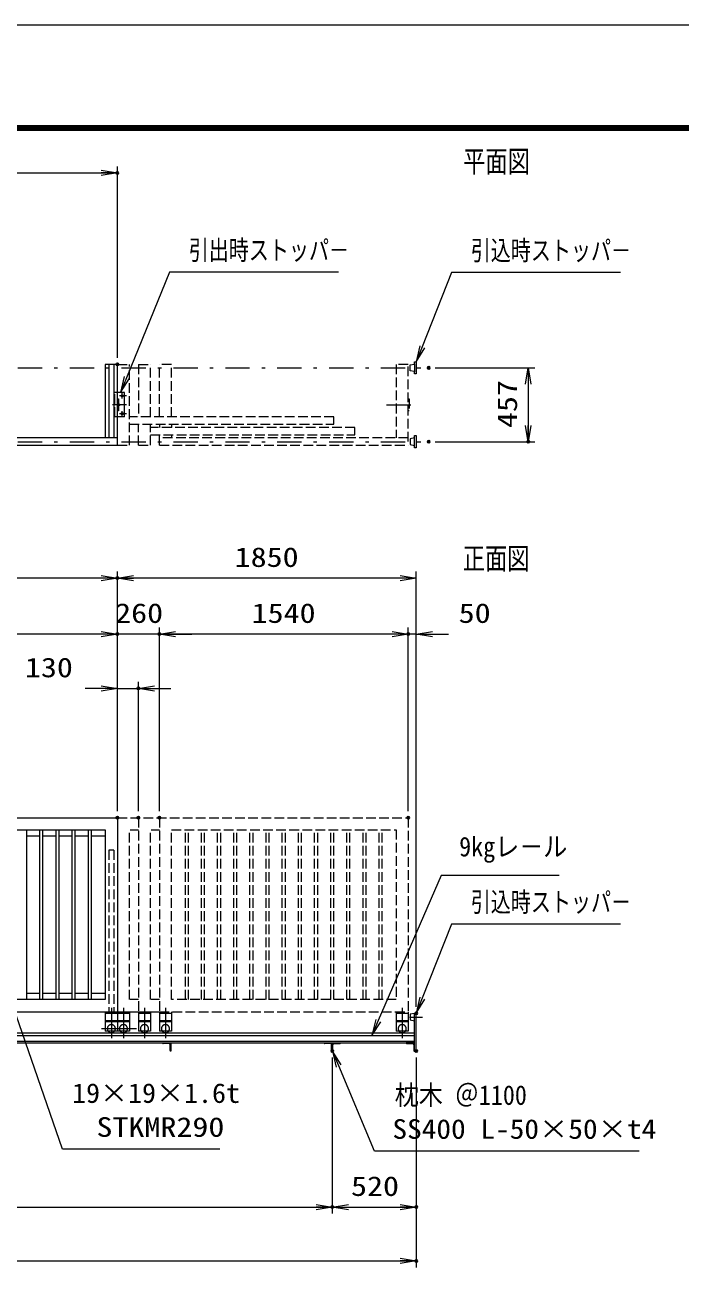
# Model space of a CAD drawing. Units: millimetres at full size. Extents: x -11880 to 11880, y -8400 to 8400.
# Drawn here: x 2179 to 6235, y 572 to 8400 of the extents above; entities that cross this region are included whole.
import ezdxf
from ezdxf.enums import TextEntityAlignment as Align

# ---------------------------------------------------------------- set-up
doc = ezdxf.new("R2010")
doc.units = ezdxf.units.MM
doc.header["$LTSCALE"] = 30
doc.header["$PDMODE"] = 32
doc.header["$PDSIZE"] = 15
for name, pattern in [('USER1', [10.7, 5, -2.5, 0.7, -2.5]), ('USER2', [2.7, 2, -0.7]), ('USER4', [160, 100, -20, 20, -20]), ('USER5', [200, 100, -20, 20, -20, 20, -20]), ('USER6', [80, 60, -20])]:
    doc.linetypes.add(name, pattern=pattern)
for name, color, linetype, lineweight in [('0-0_D-TTL', 7, 'Continuous', 18), ('0-2_外形線', 7, 'Continuous', 18), ('0-3_寸法線', 3, 'Continuous', 18), ('0-4_0', 7, 'Continuous', 18), ('0-6_細線', 4, 'Continuous', 18), ('0-8_軸線', 6, 'USER1', 18), ('0-9_01', 4, 'Continuous', 18), ('0-A_隠れ線', 4, 'USER2', 18)]:
    doc.layers.add(name, color=color, linetype=linetype, lineweight=lineweight)
doc.layers.add('0-1_文字', color=254, linetype='Continuous')
doc.layers.add('0-5_DEFPOINTS', color=7, linetype='Continuous')
doc.styles.add('ＭＳ ゴシック', font='')
doc.styles.get('ＭＳ ゴシック').set_extended_font_data('MS Gothic')

# ---------------------------------------------------------------- blocks, each defined once
blk = doc.blocks.new('_OPEN')
at = {"layer": '0-4_0'}
blk.add_line((0, 0), (-30, 0), dxfattribs=at)
blk.add_lwpolyline([(-30, 5), (0, 0), (-30, -5)], dxfattribs=at)
blk = doc.blocks.new('S165')
at = {"layer": '0-3_寸法線'}
for points in [[(9927296.8, -25591635), (9895897.6, -25591635), (9887944.8, -25611217.7), (9886816, -25613997.2)], [(9887481.6, -25611029.5), (9886816, -25613997.2), (9888408.1, -25611405.8)]]:
    blk.add_lwpolyline(points, dxfattribs=at)
at = {"layer": '0-3_寸法線', "color": 254, "style": 'ＭＳ ゴシック', "width": 0.75}
blk.add_text('引出時ストッパ－', height=3637, dxfattribs=at).set_placement((9899476, -25590444.5), align=Align.BOTTOM_LEFT)
blk = doc.blocks.new('S166')
at = {"layer": '0-3_寸法線'}
for points in [[(9979659.4, -25591706.7), (9948260.2, -25591706.7), (9942833.1, -25605476.2), (9941733.1, -25608267.2)], [(9942368, -25605292.8), (9941733.1, -25608267.2), (9943298.3, -25605659.5)]]:
    blk.add_lwpolyline(points, dxfattribs=at)
at = {"layer": '0-3_寸法線', "color": 254, "style": 'ＭＳ ゴシック', "width": 0.75}
blk.add_text('引込時ストッパ－', height=3637, dxfattribs=at).set_placement((9951838.6, -25590516.1), align=Align.BOTTOM_LEFT)
blk = doc.blocks.new('S170')
at = {"layer": '0-3_寸法線'}
for points in [[(9968268.1, -25703609.4), (9946344.1, -25703609.4), (9934678.3, -25730551.7), (9933486.3, -25733304.7)], [(9934219.5, -25730353), (9933486.3, -25733304.7), (9935137.2, -25730750.4)]]:
    blk.add_lwpolyline(points, dxfattribs=at)
at = {"layer": '0-3_寸法線', "color": 254, "style": 'ＭＳ ゴシック', "width": 0.9}
blk.add_text('9kgレ－ル', height=3637, dxfattribs=at).set_placement((9949692.1, -25701158.9), align=Align.BOTTOM_LEFT)
blk = doc.blocks.new('S171')
at = {"layer": '0-3_寸法線'}
for points in [[(9983088.5, -25754763.6), (9933948.5, -25754763.6), (9927323, -25738960.7), (9926163.1, -25736194.1)], [(9927784.2, -25738767.4), (9926163.1, -25736194.1), (9926861.9, -25739154.1)]]:
    blk.add_lwpolyline(points, dxfattribs=at)
at = {"layer": '0-3_寸法線', "color": 254, "style": 'ＭＳ ゴシック'}
for s, width, p in [('枕木 ＠1100', 0.9, (9937728.5, -25747273)), ('SS400 L-50×50×t4', 1.1, (9937296.5, -25753573))]:
    blk.add_text(s, height=3637, dxfattribs=dict(at, width=width)).set_placement(p, align=Align.BOTTOM_LEFT)
blk = doc.blocks.new('S172')
at = {"layer": '0-3_寸法線'}
for points in [[(9979659.4, -25712628.5), (9948260.2, -25712628.5), (9942833.1, -25726398), (9941733.1, -25729189.1)], [(9942368, -25726214.7), (9941733.1, -25729189.1), (9943298.3, -25726581.4)]]:
    blk.add_lwpolyline(points, dxfattribs=at)
at = {"layer": '0-3_寸法線', "color": 254, "style": 'ＭＳ ゴシック', "width": 0.75}
blk.add_text('引込時ストッパ－', height=3637, dxfattribs=at).set_placement((9951838.6, -25711438), align=Align.BOTTOM_LEFT)
blk = doc.blocks.new('S174')
at = {"layer": '0-3_寸法線'}
for points in [[(9905239, -25754396.7), (9876057.4, -25754396.7), (9864566.8, -25721308.7), (9863582.6, -25718474.8)], [(9865039.1, -25721144.7), (9863582.6, -25718474.8), (9864094.4, -25721472.8)]]:
    blk.add_lwpolyline(points, dxfattribs=at)
at = {"layer": '0-3_寸法線', "color": 254, "style": 'ＭＳ ゴシック'}
for s, width, p in [('19×19×1.6t', 1.05, (9877821.4, -25746906.1)), ('STKMR290', 1.2, (9882343, -25753206.1))]:
    blk.add_text(s, height=3637, dxfattribs=dict(at, width=width)).set_placement(p, align=Align.BOTTOM_LEFT)

msp = doc.modelspace()

# ---------------------------------------------------------------- linework, layer by layer
at = {"layer": '0-0_D-TTL'}
for points in [[(-11879.6, -8399.67), (11880.4, -8399.67), (11880.4, 8400.33), (-11879.6, 8400.33)], [(-11115.88, 7779.76), (11116.69, 7779.76), (11116.69, -7777.38), (-11115.88, -7777.38)], [(-11108.81, 7772.69), (11109.62, 7772.69), (11109.62, -7770.31), (-11108.81, -7770.31)], [(-11101.74, 7765.62), (11102.55, 7765.62), (11102.55, -7763.24), (-11101.74, -7763.24)], [(-11094.67, 7758.55), (11095.47, 7758.55), (11095.47, -7756.17), (-11094.67, -7756.17)], [(-11087.6, 7751.48), (11088.4, 7751.48), (11088.4, -7749.09), (-11087.6, -7749.09)]]:
    msp.add_lwpolyline(points, close=True, dxfattribs=at)
at = {"layer": '0-2_外形線'}
for p, q in [((2695.08, 6302.74), (2695.08, 5847.74)), ((2727.08, 6302.74), (2727.08, 5847.74)), ((2748.58, 5802.74), (2748.58, 6302.74)), ((2792.58, 6127.74), (2748.58, 6127.74)), ((2792.58, 5977.74), (2792.58, 6127.74)), ((2792.58, 5977.74), (2748.58, 5977.74)), ((2748.58, 5847.74), (1208.58, 5847.74)), ((1208.58, 5802.74), (2748.58, 5802.74)), ((2748.58, 3498.01), (2748.58, 2298.01)), ((2188.08, 2373.01), (2188.08, 3423.01)), ((2269.08, 3383.01), (2188.08, 3383.01)), ((2269.08, 2373.01), (2269.08, 3423.01)), ((2288.08, 2373.01), (2288.08, 3423.01)), ((2369.08, 3383.01), (2288.08, 3383.01)), ((2369.08, 2373.01), (2369.08, 3423.01)), ((2388.08, 2373.01), (2388.08, 3423.01)), ((2469.08, 3383.01), (2388.08, 3383.01)), ((2469.08, 2373.01), (2469.08, 3423.01)), ((2488.08, 2373.01), (2488.08, 3423.01)), ((2569.08, 3383.01), (2488.08, 3383.01)), ((2569.08, 2373.01), (2569.08, 3423.01)), ((2588.08, 2373.01), (2588.08, 3423.01)), ((2673.58, 3383.01), (2588.08, 3383.01)), ((2188.08, 2413.01), (2269.08, 2413.01)), ((2288.08, 2413.01), (2369.08, 2413.01)), ((2388.08, 2413.01), (2469.08, 2413.01)), ((2488.08, 2413.01), (2569.08, 2413.01)), ((2588.08, 2413.01), (2669.08, 2413.01)), ((1283.58, 2298.01), (2748.58, 2298.01)), ((4586.58, 2054.51), (4586.58, 2288.01)), ((4586.58, 2288.01), (4598.58, 2288.01)), ((4598.58, 2054.51), (4598.58, 2288.01)), ((-1441.42, 2168.01), (4586.58, 2168.01)), ((-1321.42, 2150.51), (4586.58, 2150.51)), ((-1321.42, 2114.81), (4586.58, 2114.81)), ((-1441.42, 2104.51), (4586.58, 2104.51)), ((3068.08, 2100.51), (3031.58, 2100.51)), ((3074.58, 2057.51), (3074.58, 2094.01)), ((4028.58, 2103.51), (4028.58, 2104.51)), ((4068.08, 2100.51), (4031.58, 2100.51)), ((4074.58, 2057.51), (4074.58, 2094.01)), ((4078.58, 2054.51), (4077.58, 2054.51)), ((4078.58, 2104.51), (4078.58, 2054.51)), ((4078.58, 2104.51), (4078.58, 2054.51)), ((4078.58, 2054.51), (4079.58, 2054.51)), ((4082.58, 2057.51), (4082.58, 2094.01)), ((4089.08, 2100.51), (4125.58, 2100.51)), ((4128.58, 2103.51), (4128.58, 2104.51)), ((4539.58, 2100.51), (4576.08, 2100.51)), ((4582.58, 2094.01), (4582.58, 2057.51)), ((4586.58, 2054.51), (4598.58, 2054.51))]:
    msp.add_line(p, q, dxfattribs=at)
for points in [[(2748.58, 6302.74), (2673.58, 6302.74), (2673.58, 5847.74)], [(2748.58, 6090.24), (2754.58, 6090.24), (2754.58, 6015.24), (2748.58, 6015.24)], [(957.41, 3498.01), (1208.58, 3498.01), (2748.58, 3498.01)], [(4586.58, 2287.51), (4559.58, 2282.51), (4559.58, 2247.51), (4586.58, 2242.51)], [(3078.58, 2104.51), (3078.58, 2054.51), (3077.58, 2054.51)], [(4586.58, 2104.51), (4536.58, 2104.51), (4536.58, 2103.51)], [(4585.58, 2054.51), (4586.58, 2054.51), (4586.58, 2104.51)]]:
    msp.add_lwpolyline(points, dxfattribs=at)
msp.add_lwpolyline([(2673.58, 2373.01), (1283.58, 2373.01), (1283.58, 3423.01), (2673.58, 3423.01)], close=True, dxfattribs=at)
for centre in [(2777.58, 6107.74), (2757.58, 6052.74), (2777.58, 5997.74)]:
    msp.add_circle(centre, 6.5, dxfattribs=at)
for centre, radius, start, end in [((3031.58, 2103.51), 3, 180, 270), ((3068.08, 2094.01), 6.5, 0, 90), ((3077.58, 2057.51), 3, 180, 270), ((4031.58, 2103.51), 3, 180, 270), ((4068.08, 2094.01), 6.5, 0, 90), ((4077.58, 2057.51), 3, 180, 270), ((4079.58, 2057.51), 3, 270, 0), ((4089.08, 2094.01), 6.5, 90, 180), ((4125.58, 2103.51), 3, 270, 0), ((4539.58, 2103.51), 3, 180, 270), ((4576.08, 2094.01), 6.5, 0, 90), ((4585.58, 2057.51), 3, 180, 270)]:
    msp.add_arc(centre, radius, start, end, dxfattribs=at)
at = {"layer": '0-3_寸法線'}
for p, q in [((2748.58, 6342.74), (2748.58, 7527.1)), ((1208.58, 7487.1), (2748.58, 7487.1)), ((4715.59, 6281.24), (5331.08, 6281.24)), ((5291.08, 6281.24), (5291.08, 5824.24)), ((4715.59, 5824.24), (5331.08, 5824.24)), ((2748.58, 3538.01), (2748.58, 5020.63)), ((2748.58, 3538.01), (2748.58, 5020.63)), ((4598.58, 2328.01), (4598.58, 5020.63)), ((2748.58, 4980.63), (-1321.42, 4980.63)), ((4598.58, 4980.63), (2748.58, 4980.63)), ((2748.58, 4634.33), (1208.58, 4634.33)), ((2648.58, 4634.33), (2548.58, 4634.33)), ((2748.58, 3538.01), (2748.58, 4674.33)), ((2748.58, 3538.01), (2748.58, 4674.33)), ((3008.58, 4634.33), (2748.58, 4634.33)), ((3008.58, 3538.01), (3008.58, 4674.33)), ((3008.58, 3538.01), (3008.58, 4674.33)), ((4548.58, 4634.33), (3008.58, 4634.33)), ((3108.58, 4634.33), (3208.58, 4634.33)), ((4448.58, 4634.33), (4348.58, 4634.33)), ((4548.58, 3538.01), (4548.58, 4674.33)), ((4548.58, 3538.01), (4548.58, 4674.33)), ((4598.58, 4634.33), (4548.58, 4634.33)), ((4598.58, 2328.01), (4598.58, 4674.33)), ((4698.58, 4634.33), (4798.58, 4634.33)), ((2748.58, 3538.01), (2748.58, 4338.01)), ((2878.58, 3538.01), (2878.58, 4338.01)), ((2648.58, 4298.01), (2548.58, 4298.01)), ((2748.58, 4298.01), (2878.58, 4298.01)), ((2978.58, 4298.01), (3078.58, 4298.01)), ((4078.58, 2014.51), (4078.58, 1049.17)), ((4078.58, 2014.51), (4078.58, 1049.17)), ((4598.58, 2014.51), (4598.58, 1049.17)), ((4598.58, 2014.51), (4598.58, 716.46)), ((-1321.42, 1089.17), (4078.58, 1089.17)), ((4078.58, 1089.17), (4598.58, 1089.17)), ((-1321.42, 756.46), (4598.58, 756.46))]:
    msp.add_line(p, q, dxfattribs=at)
at = {"layer": '0-5_DEFPOINTS'}
for p in [(2748.58, 7487.1), (2748.58, 6302.74), (4675.59, 6281.24), (4675.59, 5824.24), (5291.08, 5824.24), (2748.58, 4980.63), (2748.58, 4634.33), (3008.58, 4634.33), (4548.58, 4634.33), (2878.58, 4298.01), (2748.58, 3498.01), (2878.58, 3498.01), (3008.58, 3498.01), (4548.58, 3498.01), (4598.58, 2288.01), (4078.58, 2054.51), (4078.58, 2054.51), (4598.58, 2054.51), (4078.58, 1089.17), (4598.58, 1089.17), (4598.58, 756.46)]:
    msp.add_point(p, dxfattribs=at)
at = {"layer": '0-6_細線'}
msp.add_line((2953.58, 5856.74), (2953.58, 5857.74), dxfattribs=at)
at = {"layer": '0-8_軸線'}
for p, q in [((-1398.23, 6281.24), (4675.59, 6281.24)), ((2804.77, 6107.74), (2760.82, 6107.74)), ((2777.58, 6092.53), (2777.58, 6127.74)), ((2804.77, 6052.74), (2718.08, 6052.74)), ((2757.58, 6036.86), (2757.58, 6069.09)), ((4414.01, 6052.74), (4608.11, 6052.74)), ((2804.77, 5997.74), (2760.82, 5997.74)), ((2777.58, 5977.74), (2777.58, 6013.42)), ((-1398.23, 5824.24), (4670.29, 5824.24)), ((4556.15, 2265.01), (4636.58, 2265.01))]:
    msp.add_line(p, q, dxfattribs=at)
at = {"layer": '0-9_01', "color": 7}
for p, q in [((4586.58, 6306.24), (4586.58, 6256.24)), ((4586.58, 5847.24), (4559.58, 5842.24)), ((4559.58, 5842.24), (4559.58, 5806.24)), ((4559.58, 5806.24), (4586.58, 5801.24)), ((4586.58, 5799.24), (4586.58, 5849.24)), ((2673.58, 2298.01), (2673.58, 2178.01)), ((2748.58, 2286.01), (2673.58, 2286.01)), ((2748.58, 2241.01), (2673.58, 2241.01))]:
    msp.add_line(p, q, dxfattribs=at)
at = {"layer": '0-9_01', "color": 7, "linetype": 'USER5'}
for p, q in [((2878.58, 2373.01), (2826.58, 2373.01)), ((3008.58, 2373.01), (2956.58, 2373.01)), ((2751.58, 2298.01), (2878.58, 2298.01)), ((2881.58, 2298.01), (3008.58, 2298.01))]:
    msp.add_line(p, q, dxfattribs=at)
at = {"layer": '0-9_01', "linetype": 'USER4'}
for p, q in [((2711.08, 2322.33), (2711.08, 2135.21)), ((2786.08, 2322.33), (2786.08, 2135.21)), ((2916.08, 2322.33), (2916.08, 2135.21)), ((3046.08, 2322.33), (3046.08, 2135.21)), ((4511.08, 2322.33), (4511.08, 2135.21)), ((2776.18, 2193.01), (2650.85, 2193.01)), ((2866.18, 2193.01), (2728.85, 2193.01))]:
    msp.add_line(p, q, dxfattribs=at)
at = {"layer": '0-9_01', "linetype": 'USER5'}
for p, q in [((2823.58, 2286.01), (2748.58, 2286.01)), ((2823.58, 2298.01), (2823.58, 2178.01)), ((2878.58, 2298.01), (2878.58, 2178.01)), ((2953.58, 2286.01), (2878.58, 2286.01)), ((3008.58, 2298.01), (3008.58, 2178.01)), ((3083.58, 2286.01), (3008.58, 2286.01)), ((4473.58, 2298.01), (4473.58, 2178.01)), ((4548.58, 2286.01), (4473.58, 2286.01)), ((2823.58, 2241.01), (2748.58, 2241.01)), ((2823.58, 2235.01), (2748.58, 2235.01)), ((2953.58, 2241.01), (2878.58, 2241.01)), ((2953.58, 2235.01), (2878.58, 2235.01)), ((3083.58, 2241.01), (3008.58, 2241.01)), ((3083.58, 2235.01), (3008.58, 2235.01)), ((4548.58, 2241.01), (4473.58, 2241.01)), ((4548.58, 2235.01), (4473.58, 2235.01)), ((2823.58, 2178.01), (2748.58, 2178.01))]:
    msp.add_line(p, q, dxfattribs=at)
at = {"layer": '0-9_01', "linetype": 'USER6'}
msp.add_line((2748.58, 2235.01), (2673.58, 2235.01), dxfattribs=at)
at = {"layer": '0-9_01', "color": 7}
for points in [[(4586.58, 6258.24), (4559.58, 6263.24), (4559.58, 6299.24), (4586.58, 6304.24)], [(4586.58, 6306.24), (4586.58, 6318.74), (4598.58, 6318.74), (4598.58, 6243.74), (4586.58, 6243.74), (4586.58, 6256.24)], [(4586.58, 5849.24), (4586.58, 5861.74), (4598.58, 5861.74), (4598.58, 5786.74), (4586.58, 5786.74), (4586.58, 5799.24)], [(2748.58, 2298.01), (2748.58, 2178.01), (2673.58, 2178.01)]]:
    msp.add_lwpolyline(points, dxfattribs=at)
at = {"layer": '0-9_01', "linetype": 'USER5'}
for points in [[(2953.58, 2298.01), (2953.58, 2178.01), (2878.58, 2178.01)], [(3083.58, 2298.01), (3083.58, 2178.01), (3008.58, 2178.01)], [(4548.58, 2298.01), (4548.58, 2178.01), (4473.58, 2178.01)]]:
    msp.add_lwpolyline(points, dxfattribs=at)
at = {"layer": '0-9_01', "linetype": 'USER6'}
msp.add_arc((2711.08, 2193.01), 25, 323.1301, 216.8699, dxfattribs=at)
at = {"layer": '0-9_01', "linetype": 'USER5'}
for centre, start, end in [((2786.08, 2193.01), 323.1301, 216.8699), ((2916.08, 2193.01), 323.1301, 216.8699), ((3046.08, 2193.01), 323.1301, 216.8699), ((4511.08, 2193.01), 323.1301, 216.8699), ((2786.08, 2193.01), 216.8699, 323.1301), ((2916.08, 2193.01), 216.8699, 323.1301), ((3046.08, 2193.01), 216.8699, 323.1301), ((4511.08, 2193.01), 216.8699, 323.1301)]:
    msp.add_arc(centre, 25, start, end, dxfattribs=at)
at = {"layer": '0-9_01', "color": 7}
msp.add_arc((2711.08, 2193.01), 25, 216.8699, 323.1301, dxfattribs=at)
at = {"layer": '0-A_隠れ線'}
for p, q in [((2748.58, 6302.74), (2823.58, 6302.74)), ((2878.58, 6302.74), (2878.58, 5977.74)), ((2878.58, 6302.74), (2953.58, 6302.74)), ((2953.58, 5977.74), (2953.58, 6302.74)), ((3008.58, 5977.74), (3008.58, 6302.74)), ((3083.58, 6302.74), (3008.58, 6302.74)), ((3083.58, 5977.74), (3083.58, 6302.74)), ((4473.58, 6302.74), (4473.58, 5847.74)), ((4548.58, 6302.74), (4473.58, 6302.74)), ((4548.58, 5825.24), (4548.58, 6302.74)), ((2727.58, 5977.74), (2727.58, 6127.74)), ((2748.58, 6127.74), (2727.58, 6127.74)), ((2733.58, 5977.74), (2733.58, 6127.74)), ((2748.58, 5977.74), (2727.58, 5977.74)), ((4088.58, 5977.74), (2823.58, 5977.74)), ((4088.58, 5932.74), (4088.58, 5977.74)), ((2823.58, 5932.74), (4088.58, 5932.74)), ((2878.58, 5802.74), (2878.58, 5932.74)), ((2953.58, 5802.74), (2953.58, 5932.74)), ((4218.58, 5912.74), (2953.58, 5912.74)), ((3008.58, 5932.74), (3008.58, 5912.74)), ((3083.58, 5932.74), (3083.58, 5912.74)), ((2878.58, 5802.74), (2953.58, 5802.74)), ((3008.58, 5802.74), (3008.58, 5867.74)), ((4548.58, 5847.74), (3008.58, 5847.74)), ((3008.58, 5802.74), (4548.58, 5802.74)), ((3083.58, 5867.74), (3083.58, 5847.74)), ((2748.58, 3498.01), (4548.58, 3498.01)), ((2878.58, 3498.01), (2878.58, 2298.01)), ((3008.58, 3498.01), (3008.58, 2298.01)), ((4548.58, 3498.01), (4548.58, 2298.01)), ((2823.58, 2373.01), (2823.58, 3423.01)), ((2826.58, 3423.01), (2878.58, 3423.01)), ((2953.58, 2373.01), (2953.58, 3423.01)), ((2956.58, 3423.01), (3008.58, 3423.01)), ((3169.08, 2373.01), (3169.08, 3423.01)), ((3188.08, 2373.01), (3188.08, 3423.01)), ((3269.08, 2373.01), (3269.08, 3423.01)), ((3288.08, 2373.01), (3288.08, 3423.01)), ((3369.08, 2373.01), (3369.08, 3423.01)), ((3388.08, 2373.01), (3388.08, 3423.01)), ((3469.08, 2373.01), (3469.08, 3423.01)), ((3488.08, 2373.01), (3488.08, 3423.01)), ((3569.08, 2373.01), (3569.08, 3423.01)), ((3588.08, 2373.01), (3588.08, 3423.01)), ((3669.08, 2373.01), (3669.08, 3423.01)), ((3688.08, 2373.01), (3688.08, 3423.01)), ((3769.08, 2373.01), (3769.08, 3423.01)), ((3788.08, 2373.01), (3788.08, 3423.01)), ((3869.08, 2373.01), (3869.08, 3423.01)), ((3888.08, 2373.01), (3888.08, 3423.01)), ((3969.08, 2373.01), (3969.08, 3423.01)), ((3988.08, 2373.01), (3988.08, 3423.01)), ((4069.08, 2373.01), (4069.08, 3423.01)), ((4088.08, 2373.01), (4088.08, 3423.01)), ((4169.08, 2373.01), (4169.08, 3423.01)), ((4188.08, 2373.01), (4188.08, 3423.01)), ((4269.08, 2373.01), (4269.08, 3423.01)), ((4288.08, 2373.01), (4288.08, 3423.01)), ((4369.08, 2373.01), (4369.08, 3423.01)), ((4388.08, 2373.01), (4388.08, 3423.01)), ((2727.08, 3298.01), (2727.08, 2286.01)), ((3008.58, 2298.01), (4548.58, 2298.01))]:
    msp.add_line(p, q, dxfattribs=at)
for points in [[(2748.58, 5802.74), (2823.58, 5802.74), (2823.58, 6302.74)], [(4548.58, 6090.24), (4554.58, 6090.24), (4554.58, 6015.24), (4548.58, 6015.24)], [(2953.58, 5867.74), (4218.58, 5867.74), (4218.58, 5912.74)], [(2727.08, 3298.01), (2695.08, 3298.01), (2695.08, 2286.01)]]:
    msp.add_lwpolyline(points, dxfattribs=at)
msp.add_lwpolyline([(4473.58, 2373.01), (3083.58, 2373.01), (3083.58, 3423.01), (4473.58, 3423.01)], close=True, dxfattribs=at)

# ---------------------------------------------------------------- block references
at = {"layer": '0-3_寸法線'}
for name, p, xscale, yscale in [('_OPEN', (2748.58, 7487.1), 3.333333, 3.333333), ('S165', (-326792.52, 859927.64), 0.03333333, 0.03333333), ('S166', (-326792.52, 859927.64), 0.03333333, 0.03333333), ('_OPEN', (2748.58, 4980.63), 3.333333, 3.333333), ('_OPEN', (4598.58, 4980.63), 3.333333, 3.333333), ('_OPEN', (2748.58, 4634.33), 3.333333, 3.333333), ('_OPEN', (2748.58, 4634.33), 3.333333, 3.333333), ('_OPEN', (4548.58, 4634.33), 3.333333, 3.333333), ('_OPEN', (4548.58, 4634.33), 3.333333, 3.333333), ('_OPEN', (2748.58, 4298.01), 3.333333, 3.333333), ('S170', (-326792.52, 859927.64), 0.03333333, 0.03333333), ('S172', (-326792.52, 859927.64), 0.03333333, 0.03333333), ('S174', (-326792.52, 859927.64), 0.03333333, 0.03333333), ('S171', (-326792.52, 859927.64), 0.03333333, 0.03333333), ('_OPEN', (4078.58, 1089.17), 3.333333, 3.333333), ('_OPEN', (4598.58, 1089.17), 3.333333, 3.333333), ('_OPEN', (4598.58, 756.46), 3.333333, 3.333333)]:
    msp.add_blockref(name, p, dxfattribs=dict(at, xscale=xscale, yscale=yscale))
at = {"layer": '0-3_寸法線', "xscale": 3.333333, "yscale": 3.333333}
for p, rotation in [((5291.08, 6281.24), 90), ((5291.08, 5824.24), 270), ((2748.58, 4980.63), 180), ((3008.58, 4634.33), 180), ((3008.58, 4634.33), 180), ((4598.58, 4634.33), 180), ((2878.58, 4298.01), 180), ((4078.58, 1089.17), 180)]:
    msp.add_blockref('_OPEN', p, dxfattribs=dict(at, rotation=rotation))

# ---------------------------------------------------------------- texts
at = {"layer": '0-1_文字', "style": 'ＭＳ ゴシック', "width": 0.75}
for s, p in [('平面図', (4887.89, 7450.79)), ('正面図', (4885.62, 4993.99))]:
    msp.add_text(s, height=134.6, dxfattribs=at).set_placement(p, align=Align.BOTTOM_LEFT)
at = {"layer": '0-3_寸法線', "color": 254, "style": 'ＭＳ ゴシック', "width": 1.2}
msp.add_text('457', height=121.2, rotation=90, dxfattribs=at).set_placement((5258.39, 5908.74), align=Align.BOTTOM_LEFT)
for s, p in [('1850', (3474.38, 5013.32)), ('260', (2734.58, 4667.02)), ('1540', (3579.38, 4667.02)), ('50', (4860.81, 4667.02)), ('130', (2176.25, 4330.69)), ('520', (4194.58, 1121.86))]:
    msp.add_text(s, height=121.2, dxfattribs=at).set_placement(p, align=Align.BOTTOM_LEFT)

doc.saveas('drawing.dxf')
